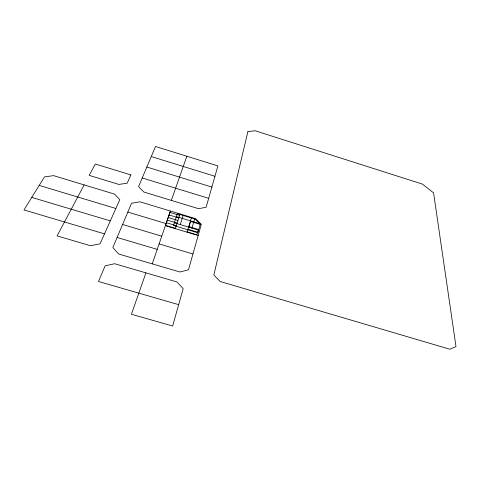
<?xml version="1.0" encoding="UTF-8"?>
<svg xmlns="http://www.w3.org/2000/svg" width="480" height="480" viewBox="0 0 480 480"><rect width="100%" height="100%" fill="white"/><g stroke="black" fill="none" stroke-linecap="round" stroke-linejoin="round"><path stroke-width="0.72" d="M198.456 229.5L196.956 234.816L187.158 231.876M178.662 304.656L172.65 326.022L131.412 314.256L145.92 272.88L176.916 281.934L183.174 288.654L178.662 304.656L98.496 281.496L105.096 265.878L114.636 263.724L145.92 272.88M192.96 253.98L201.306 224.328L195.582 218.664L139.908 201.792L131.562 203.244L112.836 247.572L118.626 253.986L179.856 271.986L188.472 269.856L192.96 253.98L159.096 243.924M208.674 198.33L206.142 207.258L198.552 208.686L143.886 192.042L138.564 186.63L155.532 146.478L217.878 165.906L208.674 198.33L142.242 177.972M191.928 228.162L194.64 218.934M189.054 226.674L190.614 221.472L200.226 224.37M187.074 232.176L191.502 217.428M180.246 224.652L183.162 215.46M175.272 228.636L180.024 213.948M152.232 263.868L170.43 211.038L165.396 225.678L198.156 235.5M186.852 156.24L171.324 200.4M104.508 233.856L100.062 243.804L90.594 245.742L57.102 235.896L84.162 184.908L114.486 194.088L119.808 199.686L104.508 233.856L24 209.952L44.466 176.904L53.586 175.638L84.162 184.908M117.09 237.468L157.224 249.366M110.316 220.89L31.776 197.406M122.586 224.478L161.76 236.19M167.31 220.128L177.072 223.068M188.754 226.578L198.756 229.59M174.33 222.816L198.612 230.118M166.41 222.744L176.226 225.69M187.962 229.218L197.712 232.146M127.824 212.076L166.104 223.59M165.504 225.384L175.368 228.342M169.95 212.43L179.574 215.34M176.37 216.612L199.668 223.638M169.074 214.974L178.746 217.89M168.198 217.542L177.912 220.464M39.204 185.4L115.866 208.482M151.278 156.552L214.926 176.28M146.856 167.034L211.866 187.074M247.89 131.64L213.834 275.01L220.134 281.478L449.856 349.236L456 346.602L433.572 192.858L422.376 184.092L255.174 130.764L247.89 131.64M200.262 224.232L197.862 232.782L173.46 225.456L177.324 213.702L195.036 219.048L200.262 224.232M130.896 174.912L127.182 183.162L118.926 184.44L89.226 175.386L95.274 163.998L130.896 174.912"/></g></svg>
